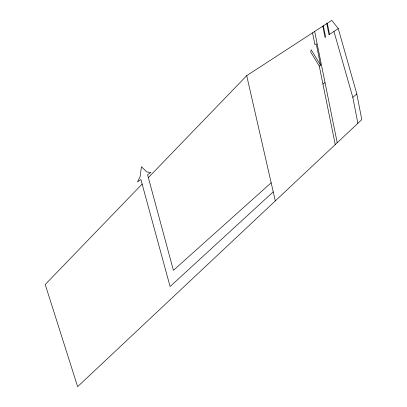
<?xml version="1.0" encoding="UTF-8"?>
<svg xmlns="http://www.w3.org/2000/svg" width="407" height="407" viewBox="0 0 407 407"><rect width="100%" height="100%" fill="white"/><g stroke="black" fill="none" stroke-linecap="round" stroke-linejoin="round"><path stroke-width="0.61" d="M142.129 184.066L45.223 284.503L77.63 386.65L361.777 119.648L356.817 93.941L338.248 28.541L331.756 20.35L246.708 75.671L148.357 177.615M273.239 191.875L170.095 286.533L140.893 179.523L137.49 181.929L140.115 176.674L141.427 166.707L146.83 171.968L150.89 172.466L147.593 174.791L173.407 270.36L271.164 182.789M357.87 123.321L352.838 97.39L356.817 93.941M322.954 84.168L325.02 82.56M335.251 144.571L319.276 66.097L320.563 65.156L316.224 43.788L314.932 44.668L312.525 32.86M338.248 28.541L328.993 34.824L326.765 23.596M319.276 66.097L310.633 51.913L311.228 49.827L320.543 65.171M333.938 31.466L352.838 97.39M246.708 75.671L275.3 200.905M314.667 31.466L337.21 142.73M323.372 25.804L325.631 37.108L325.066 37.49L322.802 26.175M327.325 23.235L329.548 34.447"/></g></svg>
